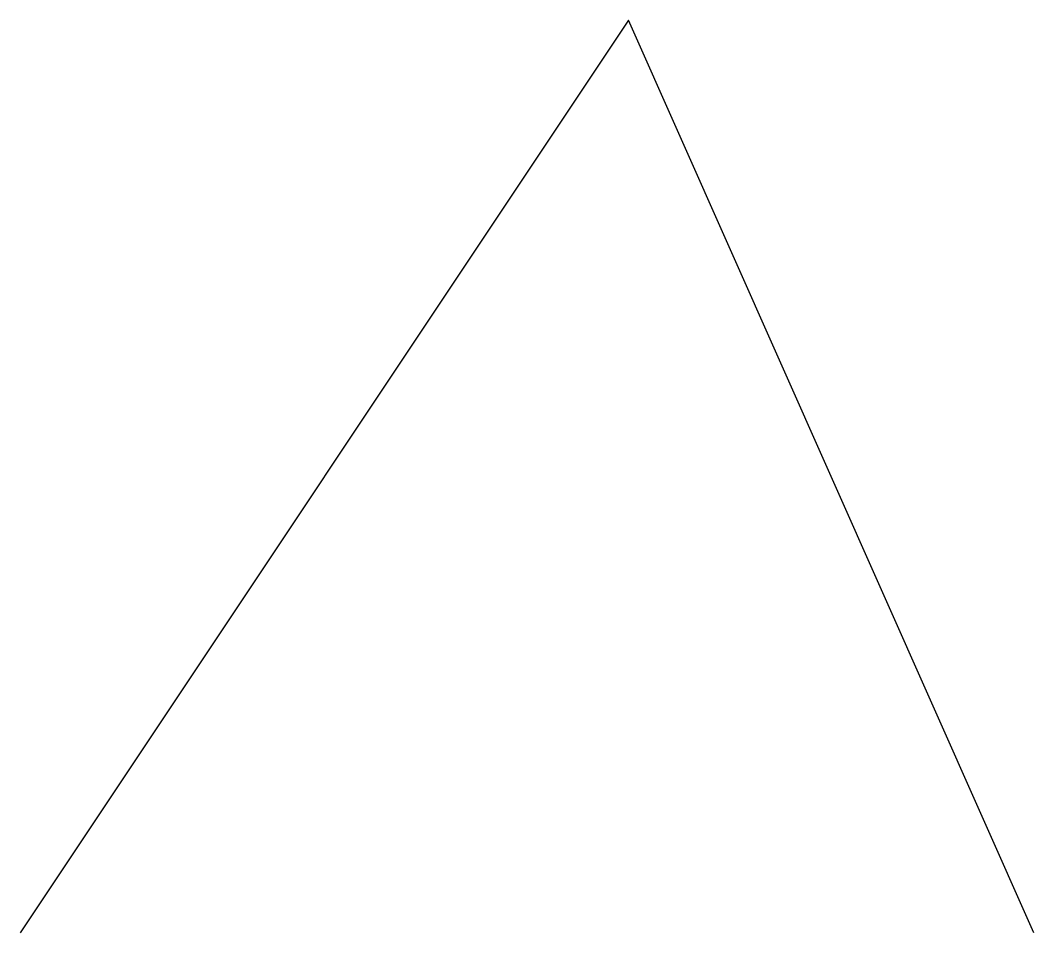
# Model space of a CAD drawing. Header units: millimetres. Extents: x -20 to -10, y -19 to -10.
import ezdxf

# ---------------------------------------------------------------- set-up
doc = ezdxf.new("R2010")
doc.units = ezdxf.units.MM
doc.header["$MEASUREMENT"] = 0
doc.layers.get('0').update_dxf_attribs({"lineweight": 25, "true_color": 0xffffff})

msp = doc.modelspace()

# ---------------------------------------------------------------- linework, layer by layer
for p, q in [((-14, -10), (-20, -19)), ((-10, -19), (-14, -10))]:
    msp.add_line(p, q)

doc.saveas('drawing.dxf')
